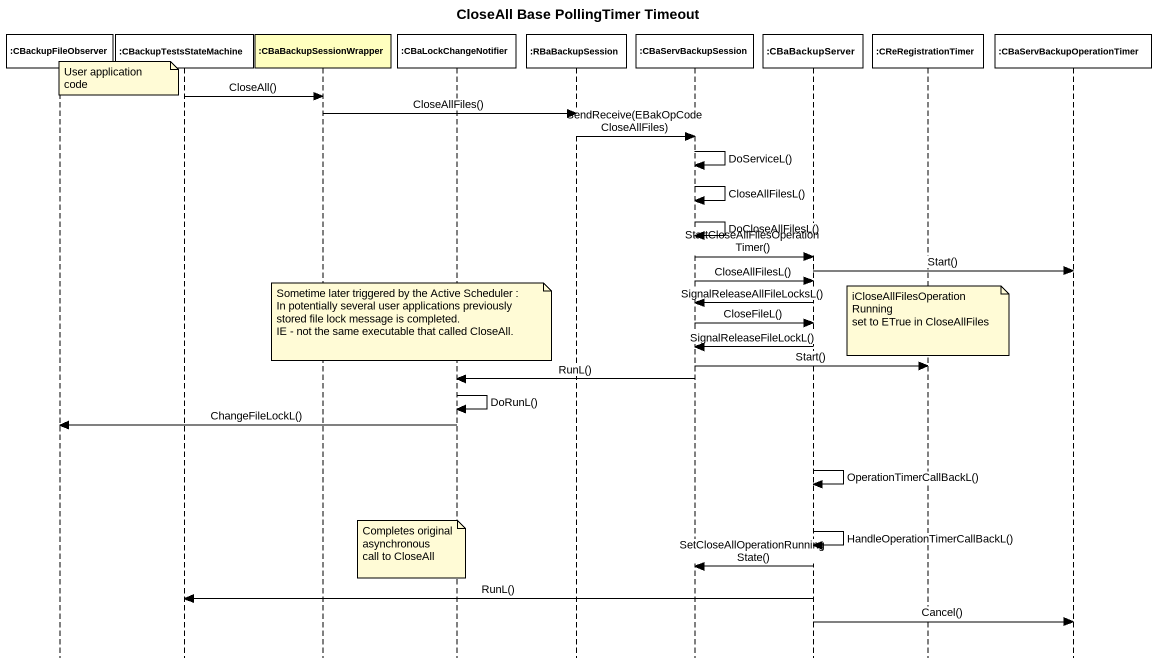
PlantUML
@startuml
title CloseAll Base PollingTimer Timeout
hide footbox
participant ":CBackupFileObserver" as CBackupFileObserver #FFFFFF
participant ":CBackupTestsStateMachine" as CBackupTestsStateMachine #FFFFFF
participant ":CBaBackupSessionWrapper" as CBaBackupSessionWrapper #FFFFBF
participant ":CBaLockChangeNotifier" as CBaLockChangeNotifier #FFFFFF
participant ":RBaBackupSession" as RBaBackupSession #FFFFFF
participant ":CBaServBackupSession" as CBaServBackupSession #FFFFFF
participant ":CBaBackupServer" as CBaBackupServer #FFFFFF
participant ":CReRegistrationTimer" as CReRegistrationTimer #FFFFFF
participant ":CBaServBackupOperationTimer" as CBaServBackupOperationTimer #FFFFFF

note over CBackupFileObserver : User application code
CBackupTestsStateMachine -> CBaBackupSessionWrapper : CloseAll()
CBaBackupSessionWrapper -> RBaBackupSession : CloseAllFiles()
RBaBackupSession -> CBaServBackupSession : SendReceive(EBakOpCodeCloseAllFiles)
CBaServBackupSession -> CBaServBackupSession : DoServiceL()
CBaServBackupSession -> CBaServBackupSession : CloseAllFilesL()
CBaServBackupSession -> CBaServBackupSession : DoCloseAllFilesL()
CBaServBackupSession -> CBaBackupServer : StartCloseAllFilesOperationTimer()
CBaBackupServer -> CBaServBackupOperationTimer : Start()
CBaServBackupSession -> CBaBackupServer : CloseAllFilesL()
CBaBackupServer -> CBaServBackupSession : SignalReleaseAllFileLocksL()
note over CReRegistrationTimer
  iCloseAllFilesOperationRunning
  set to ETrue in CloseAllFiles
end note
note over CBaLockChangeNotifier
  Sometime later triggered by the Active Scheduler :
  In potentially several user applications previously
  stored file lock message is completed.
  IE - not the same executable that called CloseAll.
end note
CBaServBackupSession -> CBaBackupServer : CloseFileL()
CBaBackupServer -> CBaServBackupSession : SignalReleaseFileLockL()
CBaServBackupSession -> CReRegistrationTimer : Start()
CBaServBackupSession -> CBaLockChangeNotifier : RunL()
CBaLockChangeNotifier -> CBaLockChangeNotifier : DoRunL()
CBaLockChangeNotifier -> CBackupFileObserver : ChangeFileLockL()
CBaBackupServer -> CBaBackupServer : OperationTimerCallBackL()
CBaBackupServer -> CBaBackupServer : HandleOperationTimerCallBackL()
note over CBaLockChangeNotifier
  Completes original
  asynchronous
  call to CloseAll
end note
CBaBackupServer -> CBaServBackupSession : SetCloseAllOperationRunningState()
CBaBackupServer -> CBackupTestsStateMachine : RunL()
CBaBackupServer -> CBaServBackupOperationTimer : Cancel()
@enduml
